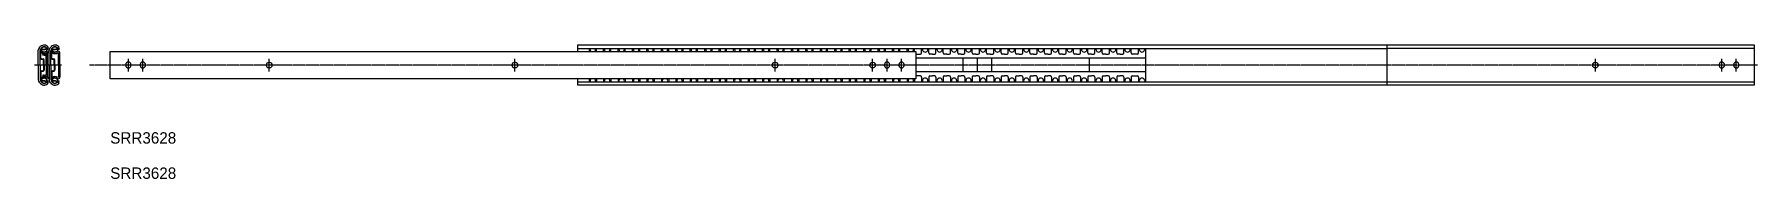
# Model space of a CAD drawing. Extents: x -57 to 1458, y 10 to 128.
import ezdxf

# ---------------------------------------------------------------- set-up
doc = ezdxf.new("R2010")
doc.units = 0
doc.linetypes.add('CENTER', pattern=[2, 1.25, -0.25, 0.25, -0.25])
doc.layers.get('0').update_dxf_attribs({"linetype": 'CONTINUOUS'})
doc.layers.add('CENTER', color=1, linetype='CENTER')

msp = doc.modelspace()

# ---------------------------------------------------------------- linework, layer by layer
at = {"color": 7, "linetype": 'CONTINUOUS'}
for p, q in [((-53.2, 110), (-53.2, 123)), ((-53.2, 110), (-53.2, 123)), ((-52.5, 124.9), (-51.2, 126.3)), ((-51.7, 110), (-51.7, 122.4)), ((-51.5, 116.1), (-51.5, 122.9)), ((-51, 124.3), (-50.1, 125.2)), ((-50.9, 116.1), (-50.9, 122.9)), ((-50.6, 123.9), (-44.5, 124.5)), ((-50.5, 123.3), (-44.5, 123.9)), ((-50.5, 120.9), (-49.5, 121.8)), ((-45.7, 124.8), (-44.4, 125.7)), ((-44.5, 124.5), (-44.5, 123.9)), ((-43.7, 110), (-43.7, 123)), ((-43.7, 110), (-43.7, 123)), ((-43, 124.9), (-41.7, 126.3)), ((-42.2, 110), (-42.2, 122.4)), ((-42, 116.1), (-42, 122.9)), ((-41.5, 124.3), (-40.6, 125.2)), ((-41.4, 116.1), (-41.4, 122.9)), ((-41.1, 123.9), (-35, 124.5)), ((-41, 123.3), (-35, 123.9)), ((-41, 120.9), (-40, 121.8)), ((-36.2, 124.8), (-34.9, 125.7)), ((-35, 124.5), (-35, 123.9)), ((10, 122), (718, 122)), ((10, 98), (10, 122)), ((420.8, 127.7), (1131.8, 127.7)), ((420.8, 122), (420.8, 127.7)), ((420.8, 124.7), (430.8, 124.7)), ((430.8, 124.7), (919.8, 124.7)), ((430.8, 124.7), (430.8, 122)), ((437.2, 122), (437.2, 124.7)), ((443.5, 122), (443.5, 124.7)), ((449.9, 122), (449.9, 124.7)), ((456.2, 122), (456.2, 124.7)), ((462.6, 122), (462.6, 124.7)), ((468.9, 122), (468.9, 124.7)), ((475.3, 122), (475.3, 124.7)), ((481.6, 122), (481.6, 124.7)), ((488, 122), (488, 124.7)), ((494.3, 122), (494.3, 124.7)), ((500.7, 122), (500.7, 124.7)), ((507, 122), (507, 124.7)), ((513.4, 122), (513.4, 124.7)), ((519.7, 122), (519.7, 124.7)), ((526.1, 122), (526.1, 124.7)), ((532.4, 122), (532.4, 124.7)), ((538.8, 122), (538.8, 124.7)), ((545.1, 122), (545.1, 124.7)), ((551.5, 122), (551.5, 124.7)), ((557.8, 122), (557.8, 124.7)), ((564.2, 122), (564.2, 124.7)), ((570.5, 122), (570.5, 124.7)), ((576.9, 122), (576.9, 124.7)), ((583.2, 122), (583.2, 124.7)), ((589.6, 122), (589.6, 124.7)), ((595.9, 122), (595.9, 124.7)), ((602.3, 122), (602.3, 124.7)), ((608.6, 122), (608.6, 124.7)), ((615, 122), (615, 124.7)), ((621.3, 122), (621.3, 124.7)), ((627.7, 122), (627.7, 124.7)), ((634, 122), (634, 124.7)), ((640.4, 122), (640.4, 124.7)), ((646.7, 122), (646.7, 124.7)), ((653.1, 122), (653.1, 124.7)), ((659.4, 122), (659.4, 124.7)), ((665.8, 122), (665.8, 124.7)), ((672.1, 122), (672.1, 124.7)), ((678.5, 122), (678.5, 124.7)), ((684.8, 122), (684.8, 124.7)), ((691.2, 122), (691.2, 124.7)), ((697.5, 122), (697.5, 124.7)), ((703.9, 122), (703.9, 124.7)), ((710.2, 122), (710.2, 124.7)), ((716.6, 122), (716.6, 124.7)), ((718, 122), (718, 98)), ((722.9, 120.6), (722.9, 124.7)), ((729.3, 120.6), (729.3, 124.7)), ((735.6, 120.6), (735.6, 124.7)), ((742, 120.6), (742, 124.7)), ((748.3, 120.6), (748.3, 124.7)), ((754.7, 120.6), (754.7, 124.7)), ((761, 120.6), (761, 124.7)), ((767.4, 120.6), (767.4, 124.7)), ((773.7, 120.6), (773.7, 124.7)), ((780.1, 120.6), (780.1, 124.7)), ((786.4, 120.6), (786.4, 124.7)), ((792.8, 120.6), (792.8, 124.7)), ((799.1, 120.6), (799.1, 124.7)), ((805.5, 120.6), (805.5, 124.7)), ((811.8, 120.6), (811.8, 124.7)), ((818.2, 120.6), (818.2, 124.7)), ((824.5, 120.6), (824.5, 124.7)), ((830.9, 120.6), (830.9, 124.7)), ((837.2, 120.6), (837.2, 124.7)), ((843.6, 120.6), (843.6, 124.7)), ((849.9, 120.6), (849.9, 124.7)), ((856.3, 120.6), (856.3, 124.7)), ((862.6, 120.6), (862.6, 124.7)), ((869, 120.6), (869, 124.7)), ((875.3, 120.6), (875.3, 124.7)), ((881.7, 120.6), (881.7, 124.7)), ((888, 120.6), (888, 124.7)), ((894.4, 120.6), (894.4, 124.7)), ((900.7, 120.6), (900.7, 124.7)), ((907.1, 120.6), (907.1, 124.7)), ((913.4, 120.6), (913.4, 124.7)), ((919.8, 124.7), (1131.8, 124.7)), ((919.8, 124.7), (919.8, 95.3)), ((1131.8, 127.7), (1454.5, 127.7)), ((1131.8, 127.7), (1131.8, 92.3)), ((1454.5, 124.7), (1131.8, 124.7)), ((1454.5, 127.7), (1454.5, 92.3)), ((-53.2, 110), (-53.2, 97)), ((-53.2, 110), (-53.2, 97)), ((-51.7, 110), (-51.7, 97.6)), ((-50.6, 115.2), (-49, 114.9)), ((-50.5, 115.8), (-48.9, 115.5)), ((-49.6, 119.2), (-48.9, 120.2)), ((-48.7, 110), (-48.7, 114.5)), ((-48.7, 110), (-48.7, 105.5)), ((-48.1, 110), (-48.1, 114.5)), ((-48.1, 110), (-48.1, 105.5)), ((-48, 120), (-46.8, 120)), ((-48, 118.8), (-46.9, 118.8)), ((-46.2, 110), (-46.2, 118.1)), ((-46.2, 110), (-46.2, 101.9)), ((-45, 110), (-45, 120.2)), ((-45, 110), (-45, 120.2)), ((-45, 113.7), (-45, 118.1)), ((-45, 110), (-45, 113.7)), ((-45, 110), (-45, 99.8)), ((-45, 110), (-45, 99.8)), ((-45, 110), (-45, 106.3)), ((-45, 106.3), (-45, 101.9)), ((-43.7, 110), (-43.7, 120.2)), ((-43.7, 110), (-43.7, 120.2)), ((-43.7, 110), (-43.7, 120.2)), ((-43.7, 110), (-43.7, 97)), ((-43.7, 110), (-43.7, 97)), ((-43.7, 110), (-43.7, 99.8)), ((-43.7, 110), (-43.7, 99.8)), ((-43.7, 110), (-43.7, 99.8)), ((-42.2, 110), (-42.2, 97.6)), ((-41.1, 115.2), (-39.5, 114.9)), ((-41, 115.8), (-39.4, 115.5)), ((-39.2, 110), (-39.2, 114.5)), ((-39.2, 110), (-39.2, 105.5)), ((-38.6, 110), (-38.6, 114.5)), ((-38.6, 110), (-38.6, 105.5)), ((-35.5, 110), (-35.5, 120.2)), ((-35.5, 110), (-35.5, 120.2)), ((-35.5, 113.7), (-35.5, 118.1)), ((-35.5, 110), (-35.5, 113.7)), ((-35.5, 110), (-35.5, 99.8)), ((-35.5, 110), (-35.5, 99.8)), ((-35.5, 110), (-35.5, 106.3)), ((-35.5, 106.3), (-35.5, 101.9)), ((-34.2, 110), (-34.2, 120.2)), ((-34.2, 110), (-34.2, 99.8)), ((150.1, 112.2), (149.3, 112.2)), ((149.3, 107.8), (150.1, 107.8)), ((366, 112.2), (365.2, 112.2)), ((365.2, 107.8), (366, 107.8)), ((594.6, 112.2), (593.8, 112.2)), ((593.8, 107.8), (594.6, 107.8)), ((680.3, 112.2), (679.5, 112.2)), ((679.5, 107.8), (680.3, 107.8)), ((718, 119.6), (721.9, 119.6)), ((919.8, 116), (718, 116)), ((732.4, 119.6), (730.3, 119.6)), ((732.4, 119.6), (734.6, 119.6)), ((745.1, 119.6), (743, 119.6)), ((745.1, 119.6), (747.3, 119.6)), ((757.8, 119.6), (755.7, 119.6)), ((757.8, 119.6), (760, 119.6)), ((770.5, 119.6), (768.4, 119.6)), ((770.5, 119.6), (772.7, 119.6)), ((783.2, 119.6), (781.1, 119.6)), ((783.2, 119.6), (785.4, 119.6)), ((795.9, 119.6), (793.8, 119.6)), ((795.9, 119.6), (798.1, 119.6)), ((808.6, 119.6), (806.5, 119.6)), ((808.6, 119.6), (810.8, 119.6)), ((821.3, 119.6), (819.2, 119.6)), ((821.3, 119.6), (823.5, 119.6)), ((834, 119.6), (831.9, 119.6)), ((834, 119.6), (836.2, 119.6)), ((846.7, 119.6), (844.6, 119.6)), ((846.7, 119.6), (848.9, 119.6)), ((859.4, 119.6), (857.3, 119.6)), ((859.4, 119.6), (861.6, 119.6)), ((872.1, 119.6), (870, 119.6)), ((872.1, 119.6), (874.3, 119.6)), ((884.8, 119.6), (882.7, 119.6)), ((884.8, 119.6), (887, 119.6)), ((897.5, 119.6), (895.4, 119.6)), ((897.5, 119.6), (899.7, 119.6)), ((910.2, 119.6), (908.1, 119.6)), ((912.4, 119.6), (910.2, 119.6)), ((1315.4, 112.2), (1314.6, 112.2)), ((1314.6, 107.8), (1315.4, 107.8)), ((-52.5, 95.1), (-51.2, 93.7)), ((-51.5, 103.9), (-51.5, 97.1)), ((-51, 95.7), (-50.1, 94.8)), ((-50.9, 103.9), (-50.9, 97.1)), ((-50.6, 104.8), (-49, 105.1)), ((-50.6, 96.1), (-44.5, 95.5)), ((-50.5, 104.2), (-48.9, 104.5)), ((-50.5, 99.1), (-49.5, 98.2)), ((-50.5, 96.7), (-44.5, 96.1)), ((-49.6, 100.8), (-48.9, 99.8)), ((-48, 101.2), (-46.9, 101.2)), ((-48, 100), (-46.8, 100)), ((-45.7, 95.2), (-44.4, 94.3)), ((-44.5, 95.5), (-44.5, 96.1)), ((-43, 95.1), (-41.7, 93.7)), ((-42, 103.9), (-42, 97.1)), ((-41.5, 95.7), (-40.6, 94.8)), ((-41.4, 103.9), (-41.4, 97.1)), ((-41.1, 104.8), (-39.5, 105.1)), ((-41.1, 96.1), (-35, 95.5)), ((-41, 104.2), (-39.4, 104.5)), ((-41, 99.1), (-40, 98.2)), ((-41, 96.7), (-35, 96.1)), ((-36.2, 95.2), (-34.9, 94.3)), ((-35, 95.5), (-35, 96.1)), ((718, 98), (10, 98)), ((420.8, 92.3), (420.8, 98)), ((420.8, 95.3), (430.8, 95.3)), ((1131.8, 92.3), (420.8, 92.3)), ((430.8, 98), (430.8, 95.3)), ((430.8, 95.3), (919.8, 95.3)), ((437.2, 98), (437.2, 95.3)), ((443.5, 98), (443.5, 95.3)), ((449.9, 98), (449.9, 95.3)), ((456.2, 98), (456.2, 95.3)), ((462.6, 98), (462.6, 95.3)), ((468.9, 98), (468.9, 95.3)), ((475.3, 98), (475.3, 95.3)), ((481.6, 98), (481.6, 95.3)), ((488, 98), (488, 95.3)), ((494.3, 98), (494.3, 95.3)), ((500.7, 98), (500.7, 95.3)), ((507, 98), (507, 95.3)), ((513.4, 98), (513.4, 95.3)), ((519.7, 98), (519.7, 95.3)), ((526.1, 98), (526.1, 95.3)), ((532.4, 98), (532.4, 95.3)), ((538.8, 98), (538.8, 95.3)), ((545.1, 98), (545.1, 95.3)), ((551.5, 98), (551.5, 95.3)), ((557.8, 98), (557.8, 95.3)), ((564.2, 98), (564.2, 95.3)), ((570.5, 98), (570.5, 95.3)), ((576.9, 98), (576.9, 95.3)), ((583.2, 98), (583.2, 95.3)), ((589.6, 98), (589.6, 95.3)), ((595.9, 98), (595.9, 95.3)), ((602.3, 98), (602.3, 95.3)), ((608.6, 98), (608.6, 95.3)), ((615, 98), (615, 95.3)), ((621.3, 98), (621.3, 95.3)), ((627.7, 98), (627.7, 95.3)), ((634, 98), (634, 95.3)), ((640.4, 98), (640.4, 95.3)), ((646.7, 98), (646.7, 95.3)), ((653.1, 98), (653.1, 95.3)), ((659.4, 98), (659.4, 95.3)), ((665.8, 98), (665.8, 95.3)), ((672.1, 98), (672.1, 95.3)), ((678.5, 98), (678.5, 95.3)), ((684.8, 98), (684.8, 95.3)), ((691.2, 98), (691.2, 95.3)), ((697.5, 98), (697.5, 95.3)), ((703.9, 98), (703.9, 95.3)), ((710.2, 98), (710.2, 95.3)), ((716.6, 98), (716.6, 95.3)), ((919.8, 104), (718, 104)), ((721.9, 100.4), (718, 100.4)), ((722.9, 99.4), (722.9, 95.3)), ((729.3, 99.4), (729.3, 95.3)), ((730.3, 100.4), (732.4, 100.4)), ((734.6, 100.4), (732.4, 100.4)), ((735.6, 99.4), (735.6, 95.3)), ((742, 99.4), (742, 95.3)), ((743, 100.4), (745.1, 100.4)), ((747.3, 100.4), (745.1, 100.4)), ((748.3, 99.4), (748.3, 95.3)), ((754.7, 99.4), (754.7, 95.3)), ((755.7, 100.4), (757.8, 100.4)), ((760, 100.4), (757.8, 100.4)), ((761, 99.4), (761, 95.3)), ((767.4, 99.4), (767.4, 95.3)), ((768.4, 100.4), (770.5, 100.4)), ((772.7, 100.4), (770.5, 100.4)), ((773.7, 99.4), (773.7, 95.3)), ((780.1, 99.4), (780.1, 95.3)), ((781.1, 100.4), (783.2, 100.4)), ((785.4, 100.4), (783.2, 100.4)), ((786.4, 99.4), (786.4, 95.3)), ((792.8, 99.4), (792.8, 95.3)), ((793.8, 100.4), (795.9, 100.4)), ((798.1, 100.4), (795.9, 100.4)), ((799.1, 99.4), (799.1, 95.3)), ((805.5, 99.4), (805.5, 95.3)), ((806.5, 100.4), (808.6, 100.4)), ((810.8, 100.4), (808.6, 100.4)), ((811.8, 99.4), (811.8, 95.3)), ((818.2, 99.4), (818.2, 95.3)), ((819.2, 100.4), (821.3, 100.4)), ((823.5, 100.4), (821.3, 100.4)), ((824.5, 99.4), (824.5, 95.3)), ((830.9, 99.4), (830.9, 95.3)), ((831.9, 100.4), (834, 100.4)), ((836.2, 100.4), (834, 100.4)), ((837.2, 99.4), (837.2, 95.3)), ((843.6, 99.4), (843.6, 95.3)), ((844.6, 100.4), (846.7, 100.4)), ((848.9, 100.4), (846.7, 100.4)), ((849.9, 99.4), (849.9, 95.3)), ((856.3, 99.4), (856.3, 95.3)), ((857.3, 100.4), (859.4, 100.4)), ((861.6, 100.4), (859.4, 100.4)), ((862.6, 99.4), (862.6, 95.3)), ((869, 99.4), (869, 95.3)), ((870, 100.4), (872.1, 100.4)), ((874.3, 100.4), (872.1, 100.4)), ((875.3, 99.4), (875.3, 95.3)), ((881.7, 99.4), (881.7, 95.3)), ((882.7, 100.4), (884.8, 100.4)), ((887, 100.4), (884.8, 100.4)), ((888, 99.4), (888, 95.3)), ((894.4, 99.4), (894.4, 95.3)), ((895.4, 100.4), (897.5, 100.4)), ((899.7, 100.4), (897.5, 100.4)), ((900.7, 99.4), (900.7, 95.3)), ((907.1, 99.4), (907.1, 95.3)), ((908.1, 100.4), (910.2, 100.4)), ((910.2, 100.4), (912.4, 100.4)), ((913.4, 99.4), (913.4, 95.3)), ((919.8, 95.3), (1131.8, 95.3)), ((1131.8, 95.3), (1454.5, 95.3)), ((1454.5, 92.3), (1131.8, 92.3))]:
    msp.add_line(p, q, dxfattribs=at)
for centre in [(-48.1, 123.7), (-38.6, 123.7), (-48.1, 96.3), (-38.6, 96.3)]:
    msp.add_circle(centre, 2.38, dxfattribs=at)
for centre, radius, start, end in [((-50.5, 123), 2.79, 137.2011, 179.9998), ((-48.9, 122.4), 2.79, 137.1971, 180.0034), ((-50.5, 122.9), 1, 95.3513, 179.9995), ((-48.1, 123.3), 4.32, 33.0728, 137.199), ((-50.5, 122.9), 0.4, 95.3581, 179.9987), ((-48.1, 123.3), 2.8, 31.6508, 137.2018), ((-48.1, 123.7), 2.41, 233.9298, 319.4914), ((-45.7, 120.2), 2, 0, 104.1126), ((-41, 123), 2.79, 137.2012, 179.9998), ((-39.4, 122.4), 2.79, 137.1964, 180.0047), ((-41, 122.9), 1, 95.3513, 179.9995), ((-38.6, 123.3), 4.32, 33.0721, 137.1988), ((-41, 122.9), 0.4, 95.3574, 179.9987), ((-38.6, 123.3), 2.8, 31.6497, 137.2015), ((-38.6, 123.7), 2.41, 233.9299, 319.4979), ((-36.2, 120.2), 2, 0, 104.1079), ((434, 123.8), 2.38, 159.0752, 229.1393), ((434, 123.8), 2.38, 310.8607, 20.9248), ((446.7, 123.8), 2.38, 159.0752, 229.1393), ((446.7, 123.8), 2.38, 310.8607, 20.9248), ((459.4, 123.8), 2.38, 159.0752, 229.1393), ((459.4, 123.8), 2.38, 310.8607, 20.9248), ((472.1, 123.8), 2.38, 159.0752, 229.1393), ((472.1, 123.8), 2.38, 310.8607, 20.9248), ((484.8, 123.8), 2.38, 159.0752, 229.1393), ((484.8, 123.8), 2.38, 310.8607, 20.9248), ((497.5, 123.8), 2.38, 159.0752, 229.1393), ((497.5, 123.8), 2.38, 310.8607, 20.9248), ((510.2, 123.8), 2.38, 159.0752, 229.1393), ((510.2, 123.8), 2.38, 310.8607, 20.9248), ((522.9, 123.8), 2.38, 159.0752, 229.1393), ((522.9, 123.8), 2.38, 310.8607, 20.9248), ((535.6, 123.8), 2.38, 159.0752, 229.1393), ((535.6, 123.8), 2.38, 310.8607, 20.9248), ((548.3, 123.8), 2.38, 159.0752, 229.1393), ((548.3, 123.8), 2.38, 310.8607, 20.9248), ((561, 123.8), 2.38, 159.0752, 229.1393), ((561, 123.8), 2.38, 310.8607, 20.9248), ((573.7, 123.8), 2.38, 159.0752, 229.1393), ((573.7, 123.8), 2.38, 310.8607, 20.9248), ((586.4, 123.8), 2.38, 159.0752, 229.1393), ((586.4, 123.8), 2.38, 310.8607, 20.9248), ((599.1, 123.8), 2.38, 159.0752, 229.1393), ((599.1, 123.8), 2.38, 310.8607, 20.9248), ((611.8, 123.8), 2.38, 159.0752, 229.1393), ((611.8, 123.8), 2.38, 310.8607, 20.9248), ((624.5, 123.8), 2.38, 159.0752, 229.1393), ((624.5, 123.8), 2.38, 310.8607, 20.9248), ((637.2, 123.8), 2.38, 159.0752, 229.1393), ((637.2, 123.8), 2.38, 310.8607, 20.9248), ((649.9, 123.8), 2.38, 159.0752, 229.1393), ((649.9, 123.8), 2.38, 310.8607, 20.9248), ((662.6, 123.8), 2.38, 159.0752, 229.1393), ((662.6, 123.8), 2.38, 310.8607, 20.9248), ((675.3, 123.8), 2.38, 159.0752, 229.1393), ((675.3, 123.8), 2.38, 310.8607, 20.9248), ((688, 123.8), 2.38, 159.0752, 229.1393), ((688, 123.8), 2.38, 310.8607, 20.9248), ((700.7, 123.8), 2.38, 159.0752, 229.1393), ((700.7, 123.8), 2.38, 310.8607, 20.9248), ((713.4, 123.8), 2.38, 159.0752, 229.1393), ((713.4, 123.8), 2.38, 310.8607, 20.9248), ((726.1, 123.8), 2.38, 159.0752, 20.9248), ((738.8, 123.8), 2.38, 159.0752, 20.9248), ((751.5, 123.8), 2.38, 159.0752, 20.9248), ((764.2, 123.8), 2.38, 159.0752, 20.9248), ((776.9, 123.8), 2.38, 159.0752, 20.9248), ((789.6, 123.8), 2.38, 159.0752, 20.9248), ((802.3, 123.8), 2.38, 159.0752, 20.9248), ((815, 123.8), 2.38, 159.0752, 20.9248), ((827.7, 123.8), 2.38, 159.0752, 20.9248), ((840.4, 123.8), 2.38, 159.0752, 20.9248), ((853.1, 123.8), 2.38, 159.0752, 20.9248), ((865.8, 123.8), 2.38, 159.0752, 20.9248), ((878.5, 123.8), 2.38, 159.0752, 20.9248), ((891.2, 123.8), 2.38, 159.0752, 20.9248), ((903.9, 123.8), 2.38, 159.0752, 20.9248), ((916.6, 123.8), 2.38, 159.0752, 20.9248), ((-50.5, 116.1), 1, 180, 261.8742), ((-50.5, 116.1), 0.4, 179.9987, 261.8919), ((-48.1, 123.7), 3.68, 229.5011, 310.9179), ((-47.8, 123.7), 4.9, 249.0227, 267.7341), ((-49.1, 114.5), 0.4, 0.0013, 81.8926), ((-47.8, 123.7), 3.7, 252.1337, 267.7341), ((-49.1, 114.5), 1, 0, 81.8735), ((-46.9, 118.1), 0.7, 359.9842, 87.7396), ((-46.9, 118.1), 1.9, 0, 87.7343), ((-45.7, 120.2), 0.73, 0.0093, 82.8914), ((-41, 116.1), 1, 180, 261.874), ((-41, 116.1), 0.4, 179.9987, 261.8926), ((-38.6, 123.7), 3.68, 229.5022, 310.9179), ((-39.6, 114.5), 0.4, 0.0013, 81.893), ((-39.6, 114.5), 1, 0, 81.8732), ((-36.2, 120.2), 0.73, 0.0148, 82.8959), ((25.9, 110.4), 2.25, 0, 180), ((25.9, 109.6), 2.25, 180, 0), ((38.6, 110.4), 2.25, 0, 180), ((38.6, 109.6), 2.25, 180, 0), ((149.3, 110), 2.25, 90, 270), ((150.1, 110), 2.25, 270, 90), ((365.2, 110), 2.25, 90, 270), ((366, 110), 2.25, 270, 90), ((593.8, 110), 2.25, 90, 270), ((594.6, 110), 2.25, 270, 90), ((679.5, 110), 2.25, 90, 270), ((680.3, 110), 2.25, 270, 90), ((692.6, 110.4), 2.25, 0, 180), ((692.6, 109.6), 2.25, 180, 0), ((705.3, 110.4), 2.25, 0, 180), ((705.3, 109.6), 2.25, 180, 0), ((721.9, 120.6), 1, 270, 0), ((730.3, 120.6), 1, 180, 270), ((734.6, 120.6), 1, 270, 0), ((743, 120.6), 1, 180, 270), ((747.3, 120.6), 1, 270, 0), ((755.7, 120.6), 1, 180, 270), ((760, 120.6), 1, 270, 0), ((768.4, 120.6), 1, 180, 270), ((772.7, 120.6), 1, 270, 0), ((781.1, 120.6), 1, 180, 270), ((785.4, 120.6), 1, 270, 0), ((793.8, 120.6), 1, 180, 270), ((798.1, 120.6), 1, 270, 0), ((806.5, 120.6), 1, 180, 270), ((810.8, 120.6), 1, 270, 0), ((819.2, 120.6), 1, 180, 270), ((823.5, 120.6), 1, 270, 0), ((831.9, 120.6), 1, 180, 270), ((836.2, 120.6), 1, 270, 0), ((844.6, 120.6), 1, 180, 270), ((848.9, 120.6), 1, 270, 0), ((857.3, 120.6), 1, 180, 270), ((861.6, 120.6), 1, 270, 0), ((870, 120.6), 1, 180, 270), ((874.3, 120.6), 1, 270, 0), ((882.7, 120.6), 1, 180, 270), ((887, 120.6), 1, 270, 0), ((895.4, 120.6), 1, 180, 270), ((899.7, 120.6), 1, 270, 0), ((908.1, 120.6), 1, 180, 270), ((912.4, 120.6), 1, 270, 0), ((1314.6, 110), 2.25, 90, 270), ((1315.4, 110), 2.25, 270, 90), ((1426.1, 110.4), 2.25, 0, 180), ((1426.1, 109.6), 2.25, 180, 0), ((1438.8, 110.4), 2.25, 0, 180), ((1438.8, 109.6), 2.25, 180, 0), ((-50.5, 97), 2.79, 180, 222.8005), ((-48.9, 97.6), 2.79, 180, 222.8007), ((-50.5, 103.9), 1, 98.1263, 179.9995), ((-50.5, 97.1), 1, 180, 264.6492), ((-48.1, 96.7), 4.32, 222.8006, 326.9272), ((-50.5, 103.9), 0.4, 98.1049, 179.9987), ((-50.5, 97.1), 0.4, 179.9987, 264.6404), ((-48.1, 96.3), 3.68, 49.0811, 130.4993), ((-48.1, 96.7), 2.8, 222.7996, 328.3507), ((-47.8, 96.3), 4.9, 92.2659, 110.9768), ((-48.1, 96.3), 2.41, 40.5068, 126.0686), ((-49.1, 105.5), 0.4, 278.1056, 0.0013), ((-49.1, 105.5), 1, 278.1265, 0.0005), ((-47.8, 96.3), 3.7, 92.2659, 107.8664), ((-46.9, 101.9), 0.7, 272.2681, 359.9995), ((-46.9, 101.9), 1.9, 272.2682, 0.0003), ((-45.7, 99.8), 2, 255.8877, 0.0003), ((-45.7, 99.8), 0.73, 277.1137, 359.9886), ((-41, 97), 2.79, 180, 222.8005), ((-39.4, 97.6), 2.79, 180, 222.8006), ((-41, 103.9), 1, 98.126, 179.9995), ((-41, 97.1), 1, 180, 264.6491), ((-38.6, 96.7), 4.32, 222.8007, 326.9282), ((-41, 103.9), 0.4, 98.1052, 179.9987), ((-41, 97.1), 0.4, 179.9987, 264.6401), ((-38.6, 96.3), 3.68, 49.0811, 130.4979), ((-38.6, 96.7), 2.8, 222.7998, 328.3522), ((-38.6, 96.3), 2.41, 40.5045, 126.0686), ((-39.6, 105.5), 0.4, 278.1054, 0.0013), ((-39.6, 105.5), 1, 278.1263, 0.0005), ((-36.2, 99.8), 2, 255.8897, 0.0003), ((-36.2, 99.8), 0.73, 277.1083, 0.0007), ((434, 96.2), 2.38, 130.8607, 200.9248), ((434, 96.2), 2.38, 339.0752, 49.1393), ((446.7, 96.2), 2.38, 130.8607, 200.9248), ((446.7, 96.2), 2.38, 339.0752, 49.1393), ((459.4, 96.2), 2.38, 130.8607, 200.9248), ((459.4, 96.2), 2.38, 339.0752, 49.1393), ((472.1, 96.2), 2.38, 130.8607, 200.9248), ((472.1, 96.2), 2.38, 339.0752, 49.1393), ((484.8, 96.2), 2.38, 130.8607, 200.9248), ((484.8, 96.2), 2.38, 339.0752, 49.1393), ((497.5, 96.2), 2.38, 130.8607, 200.9248), ((497.5, 96.2), 2.38, 339.0752, 49.1393), ((510.2, 96.2), 2.38, 130.8607, 200.9248), ((510.2, 96.2), 2.38, 339.0752, 49.1393), ((522.9, 96.2), 2.38, 130.8607, 200.9248), ((522.9, 96.2), 2.38, 339.0752, 49.1393), ((535.6, 96.2), 2.38, 130.8607, 200.9248), ((535.6, 96.2), 2.38, 339.0752, 49.1393), ((548.3, 96.2), 2.38, 130.8607, 200.9248), ((548.3, 96.2), 2.38, 339.0752, 49.1393), ((561, 96.2), 2.38, 130.8607, 200.9248), ((561, 96.2), 2.38, 339.0752, 49.1393), ((573.7, 96.2), 2.38, 130.8607, 200.9248), ((573.7, 96.2), 2.38, 339.0752, 49.1393), ((586.4, 96.2), 2.38, 130.8607, 200.9248), ((586.4, 96.2), 2.38, 339.0752, 49.1393), ((599.1, 96.2), 2.38, 130.8607, 200.9248), ((599.1, 96.2), 2.38, 339.0752, 49.1393), ((611.8, 96.2), 2.38, 130.8607, 200.9248), ((611.8, 96.2), 2.38, 339.0752, 49.1393), ((624.5, 96.2), 2.38, 130.8607, 200.9248), ((624.5, 96.2), 2.38, 339.0752, 49.1393), ((637.2, 96.2), 2.38, 130.8607, 200.9248), ((637.2, 96.2), 2.38, 339.0752, 49.1393), ((649.9, 96.2), 2.38, 130.8607, 200.9248), ((649.9, 96.2), 2.38, 339.0752, 49.1393), ((662.6, 96.2), 2.38, 130.8607, 200.9248), ((662.6, 96.2), 2.38, 339.0752, 49.1393), ((675.3, 96.2), 2.38, 130.8607, 200.9248), ((675.3, 96.2), 2.38, 339.0752, 49.1393), ((688, 96.2), 2.38, 130.8607, 200.9248), ((688, 96.2), 2.38, 339.0752, 49.1393), ((700.7, 96.2), 2.38, 130.8607, 200.9248), ((700.7, 96.2), 2.38, 339.0752, 49.1393), ((713.4, 96.2), 2.38, 130.8607, 200.9248), ((713.4, 96.2), 2.38, 339.0752, 49.1393), ((721.9, 99.4), 1, 0, 90), ((726.1, 96.2), 2.38, 339.0752, 200.9248), ((730.3, 99.4), 1, 90, 180), ((734.6, 99.4), 1, 0, 90), ((738.8, 96.2), 2.38, 339.0752, 200.9248), ((743, 99.4), 1, 90, 180), ((747.3, 99.4), 1, 0, 90), ((751.5, 96.2), 2.38, 339.0752, 200.9248), ((755.7, 99.4), 1, 90, 180), ((760, 99.4), 1, 0, 90), ((764.2, 96.2), 2.38, 339.0752, 200.9248), ((768.4, 99.4), 1, 90, 180), ((772.7, 99.4), 1, 0, 90), ((776.9, 96.2), 2.38, 339.0752, 200.9248), ((781.1, 99.4), 1, 90, 180), ((785.4, 99.4), 1, 0, 90), ((789.6, 96.2), 2.38, 339.0752, 200.9248), ((793.8, 99.4), 1, 90, 180), ((798.1, 99.4), 1, 0, 90), ((802.3, 96.2), 2.38, 339.0752, 200.9248), ((806.5, 99.4), 1, 90, 180), ((810.8, 99.4), 1, 0, 90), ((815, 96.2), 2.38, 339.0752, 200.9248), ((819.2, 99.4), 1, 90, 180), ((823.5, 99.4), 1, 0, 90), ((827.7, 96.2), 2.38, 339.0752, 200.9248), ((831.9, 99.4), 1, 90, 180), ((836.2, 99.4), 1, 0, 90), ((840.4, 96.2), 2.38, 339.0752, 200.9248), ((844.6, 99.4), 1, 90, 180), ((848.9, 99.4), 1, 0, 90), ((853.1, 96.2), 2.38, 339.0752, 200.9248), ((857.3, 99.4), 1, 90, 180), ((861.6, 99.4), 1, 0, 90), ((865.8, 96.2), 2.38, 339.0752, 200.9248), ((870, 99.4), 1, 90, 180), ((874.3, 99.4), 1, 0, 90), ((878.5, 96.2), 2.38, 339.0752, 200.9248), ((882.7, 99.4), 1, 90, 180), ((887, 99.4), 1, 0, 90), ((891.2, 96.2), 2.38, 339.0752, 200.9248), ((895.4, 99.4), 1, 90, 180), ((899.7, 99.4), 1, 0, 90), ((903.9, 96.2), 2.38, 339.0752, 200.9248), ((908.1, 99.4), 1, 90, 180), ((912.4, 99.4), 1, 0, 90), ((916.6, 96.2), 2.38, 339.0752, 200.9248)]:
    msp.add_arc(centre, radius, start, end, dxfattribs=at)
at = {"layer": 'CENTER', "color": 1, "linetype": 'CENTER'}
for p, q in [((-56.6, 110.1), (-32.6, 110.1)), ((1457.5, 110), (-8.2, 110)), ((25.9, 104.3), (25.9, 115.6)), ((38.6, 104.3), (38.6, 115.6)), ((149.7, 104.3), (149.7, 115.6)), ((365.6, 104.3), (365.6, 115.6)), ((594.2, 104.3), (594.2, 115.6)), ((679.9, 104.3), (679.9, 115.6)), ((692.6, 104.3), (692.6, 115.6)), ((705.3, 104.3), (705.3, 115.6)), ((759.4, 104.3), (759.4, 115.6)), ((772.1, 104.3), (772.1, 115.6)), ((784.8, 104.3), (784.8, 115.6)), ((870.5, 104.3), (870.5, 115.6)), ((1315, 104.3), (1315, 115.6)), ((1426.1, 104.3), (1426.1, 115.6)), ((1438.8, 104.3), (1438.8, 115.6))]:
    msp.add_line(p, q, dxfattribs=at)

# ---------------------------------------------------------------- texts
at = {"color": 7, "linetype": 'CONTINUOUS'}
for p in [(10, 41), (10, 10)]:
    msp.add_text('SRR3628', height=10, dxfattribs=at).set_placement(p)

doc.saveas('drawing.dxf')
